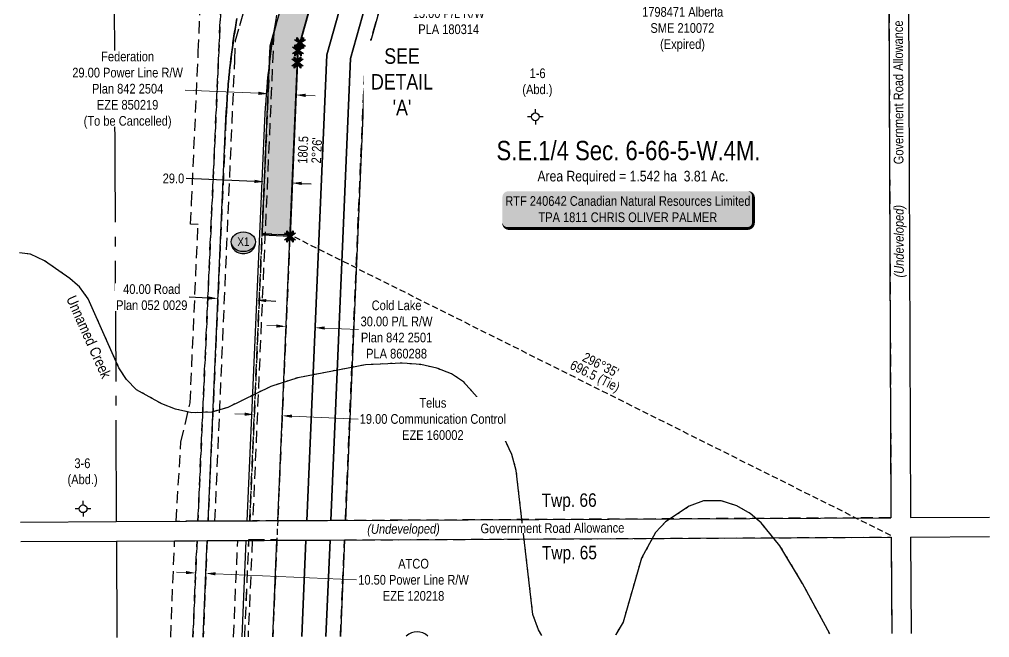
# Model space of a CAD drawing. Extents: x 516054 to 518684, y 6058562 to 6061257.
# Drawn here: x 516060 to 517065, y 6058562 to 6059202 of the extents above; entities that cross this region are included whole.
import ezdxf
from ezdxf.enums import TextEntityAlignment as Align

# ---------------------------------------------------------------- set-up
doc = ezdxf.new("R2010")
doc.units = 0
doc.header["$LTSCALE"] = 5
doc.header["$PDSIZE"] = 0.5
for name, pattern in [('foc-ACCESSROAD', [3.75, 2.5, -1.25]), ('foc-FLOWLINE', [3.75, 2.5, -1.25]), ('foc-QUARTERLINE', [33, 25, -3, 2, -3]), ('foc-TIELINE', [1.875, 1.25, -0.625]), ('foc-TRAV', [1.875, 1.25, -0.625]), ('foc-WHEELTRACKS', [2, 0.4, -1.6])]:
    doc.linetypes.add(name, pattern=pattern)
doc.layers.get('Defpoints').update_dxf_attribs({"color": 9})
for name, color, linetype in [('C-EZE', 13, 'foc-FLOWLINE'), ('C-SYMBOL', 7, 'Continuous'), ('D-TXT', 6, 'Continuous'), ('DETAIL-T', 7, 'Continuous'), ('F-AR', 190, 'foc-ACCESSROAD'), ('F-EZE', 190, 'foc-FLOWLINE'), ('F-RW', 190, 'Continuous'), ('F-VCE', 190, 'foc-FLOWLINE'), ('F-WS', 190, 'foc-ACCESSROAD'), ('F-WS-S', 190, 'Continuous'), ('L-BD', 7, 'Continuous'), ('L-BD1', 253, 'Continuous'), ('L-MON', 1, 'Continuous'), ('L-ROAD-T', 7, 'Continuous'), ('L-SEC', 7, 'Continuous'), ('L-SECQ', 8, 'foc-QUARTERLINE'), ('L-SYMBOL', 7, 'Continuous'), ('L-TIE', 7, 'foc-TIELINE'), ('L-TITLEDB', 4, 'Continuous'), ('L-TITLEDB-T', 4, 'Continuous'), ('P-CROSSINGS', 250, 'Continuous'), ('P-PROPOSED', 10, 'Continuous'), ('P-PROPOSED-H', 21, 'Continuous'), ('P-TRAV', 4, 'foc-TRAV'), ('P-TXT', 4, 'Continuous'), ('T-WATER-P3', 160, 'foc-WHEELTRACKS'), ('T-WATER-T', 170, 'Continuous')]:
    doc.layers.add(name, color=color, linetype=linetype)
for name, color, linetype, lineweight in [('C-EZE-T', 13, 'Continuous', 9), ('F-EZE-T', 190, 'Continuous', 9), ('F-RW-T', 190, 'Continuous', 9), ('F-WS-T', 190, 'Continuous', 9), ('T-TEXT', 48, 'Continuous', 18)]:
    doc.layers.add(name, color=color, linetype=linetype, lineweight=lineweight)
doc.styles.add('100L', font='ARIALN.TTF', dxfattribs={"height": 11})
doc.styles.add('175L', font='ARIALN.TTF', dxfattribs={"height": 20})
doc.styles.add('80', font='ARIALN.TTF', dxfattribs={"height": 10})
doc.styles.add('80CG', font='ARIALN.TTF', dxfattribs={"height": 10})
doc.styles.add('80L', font='ARIALN.TTF', dxfattribs={"height": 10})
doc.styles.add('80LS', font='ARIALNI.TTF', dxfattribs={"height": 10})
doc.styles.add('Crossing', font='ARIALN.TTF', dxfattribs={"height": 10})
doc.styles.add('foc-LtypeFont', font='ARIALN.TTF', dxfattribs={"height": 7.35})
doc.linetypes.add('foc-TOPO-flowdirection-NOLINE', pattern='A,0,[">",foc-LtypeFont,S=0.3,R=0,X=0,Y=-0.945],-20,[">",foc-LtypeFont,S=0.3,R=0,X=0,Y=-0.945],0', length=20)
doc.dimstyles.new('Compass 5 000', dxfattribs={"dimscale": 5, "dimtxt": 9, "dimasz": 2, "dimexe": 0.2, "dimexo": 0.0625, "dimgap": 0.5, "dimtad": 0, "dimtih": 1, "dimtoh": 1, "dimzin": 0, "dimdsep": 46, "dimtxsty": '80CG', "dimcen": 0.1, "dimse1": 1, "dimse2": 1, "dimclrd": 256, "dimclrt": 256, "dimaunit": 1, "dimadec": 4, "dimazin": 0, "dimtfac": 0.06, "dimtofl": 0, "dimtmove": 0, "dimatfit": 1, "dimfxl": 0.2, "dimtolj": 1, "dimtzin": 0, "dimlwd": -1, "dimarcsym": 0})

# ---------------------------------------------------------------- blocks, each defined once
blk = doc.blocks.new('*U367')
h = blk.add_hatch(color=255)
edge = h.paths.add_edge_path()
edge.add_line((-124, -20), (124, -20))
edge.add_arc((124, -14), 6, 270, 360)
edge.add_line((130, -14), (130, 12.5))
edge.add_arc((124, 12.5), 6, 0, 90)
edge.add_line((124, 18.5), (-124, 18.5))
edge.add_arc((-124, 12.5), 6, 90, 180)
edge.add_line((-130, 12.5), (-130, -14))
edge.add_arc((-124, -14), 6, 180, 270)
at = {"color": 44, "flags": 128}
blk.add_lwpolyline([(-124, -20, 3, 3, 0), (124, -20, 3, 3, 0.414214), (130, -14, 3, 3, 0), (130, 12.5, 3, 0, 0.414214), (124, 18.5, 0, 0, 0), (-124, 18.5, 0, 0, 0.414214), (-130, 12.5, 0, 0, 0), (-130, -14, 0, 3, 0.414214)], format="xyseb", close=True, dxfattribs=at)
at = {"color": 44, "style": '80'}
blk.add_attdef('ENTER_TEXT_001', (-36, -5), '', height=10, dxfattribs=at)
blk = doc.blocks.new('*D372')
at = {"layer": 'Defpoints', "color": 0, "transparency": 16777216}
for p in [(516242.5, 6058628.5), (516240.2, 6058575.2), (516250.8, 6058574.7)]:
    blk.add_point(p, dxfattribs=at)
at = {"layer": 'F-EZE-T', "transparency": 16777216}
for p, q in [((516232.5, 6058629), (516222.5, 6058629.4)), ((516263.1, 6058627.7), (516409, 6058621.4))]:
    blk.add_line(p, q, dxfattribs=at)
for points in [[(516232.6, 6058630.6), (516232.4, 6058627.3), (516242.5, 6058628.5)], [(516263.1, 6058629.3), (516263, 6058626), (516253.1, 6058628.1)]]:
    blk.add_solid(points, dxfattribs=at)
at = {"layer": 'F-EZE-T', "transparency": 16777216, "insert": (516468.2, 6058621.4), "char_height": 10, "attachment_point": 5, "style": '80CG'}
blk.add_mtext('\\A1;ATCO\\P10.50 Power Line R/W\\PEZE 120218 ', dxfattribs=at)
blk = doc.blocks.new('*D380')
at = {"layer": 'Defpoints', "color": 0, "transparency": 16777216}
for p in [(516332.2, 6058791.4), (516299.8, 6058711.8), (516328.7, 6058710.6)]:
    blk.add_point(p, dxfattribs=at)
at = {"layer": 'F-EZE-T', "transparency": 16777216}
for p, q in [((516293.2, 6058793.1), (516283.2, 6058793.5)), ((516342.2, 6058791), (516411, 6058788))]:
    blk.add_line(p, q, dxfattribs=at)
for points in [[(516293.3, 6058794.7), (516293.2, 6058791.4), (516303.2, 6058792.6)], [(516342.2, 6058792.6), (516342.1, 6058789.3), (516332.2, 6058791.4)]]:
    blk.add_solid(points, dxfattribs=at)
at = {"layer": 'F-EZE-T', "transparency": 16777216, "insert": (516488.2, 6058788), "char_height": 10, "attachment_point": 5, "style": '80CG', "bg_fill": 3, "box_fill_scale": 1.1, "bg_fill_color": 256, "bg_fill_true_color": 13158600, "bg_fill_transparency": 0}
blk.add_mtext('\\A1;Telus\\P19.00 Communication Control\\PEZE 160002', dxfattribs=at)
blk = doc.blocks.new('*D391')
at = {"layer": 'Defpoints', "color": 0, "transparency": 16777216}
for p in [(516433.6, 6059214.5), (516412.9, 6059196.1), (516427.3, 6059192)]:
    blk.add_point(p, dxfattribs=at)
at = {"layer": 'F-RW-T', "transparency": 16777216}
for p, q in [((516409.6, 6059221.3), (516399.9, 6059224)), ((516443.3, 6059211.8), (516455.6, 6059208.4)), ((516455.6, 6059208.4), (516465.6, 6059208.4))]:
    blk.add_line(p, q, dxfattribs=at)
for points in [[(516410, 6059222.9), (516409.1, 6059219.7), (516419.2, 6059218.6)], [(516443.7, 6059213.5), (516442.8, 6059210.2), (516433.6, 6059214.5)]]:
    blk.add_solid(points, dxfattribs=at)
at = {"layer": 'F-RW-T', "transparency": 16777216, "insert": (516504.6, 6059208.4), "char_height": 10, "attachment_point": 5, "style": '80CG'}
blk.add_mtext('\\A1;CNRL\\P15.00 P/L R/W\\PPLA 180314', dxfattribs=at)
blk = doc.blocks.new('*D392')
at = {"layer": 'Defpoints', "color": 0, "transparency": 16777216}
for p in [(516341.8, 6059016.6), (516371.8, 6059015.3), (516366.1, 6058882.6)]:
    blk.add_point(p, dxfattribs=at)
at = {"layer": 'F-RW-T', "transparency": 16777216}
for p, q in [((516326.1, 6058884.4), (516316.1, 6058884.8)), ((516376.1, 6058882.2), (516411.1, 6058880.7))]:
    blk.add_line(p, q, dxfattribs=at)
for points in [[(516326.2, 6058886), (516326, 6058882.7), (516336.1, 6058883.9)], [(516376.2, 6058883.9), (516376, 6058880.6), (516366.1, 6058882.6)]]:
    blk.add_solid(points, dxfattribs=at)
at = {"layer": 'F-RW-T', "transparency": 16777216, "insert": (516450.6, 6058880.7), "char_height": 10, "attachment_point": 5, "style": '80CG'}
blk.add_mtext('\\A1;Cold Lake\\P30.00 P/L R/W\\PPlan 842 2501\\PPLA 860288', dxfattribs=at)
blk = doc.blocks.new('*D371')
at = {"layer": 'Defpoints', "color": 0, "transparency": 16777216}
for p in [(516267.1, 6058946.5), (516307.1, 6058944.8), (516305.6, 6058911.1)]:
    blk.add_point(p, dxfattribs=at)
at = {"layer": 'L-TITLEDB-T', "transparency": 16777216}
for p, q in [((516255.7, 6058913.3), (516235.7, 6058914.2)), ((516315.6, 6058910.7), (516325.6, 6058910.2))]:
    blk.add_line(p, q, dxfattribs=at)
for points in [[(516255.7, 6058915), (516255.6, 6058911.7), (516265.6, 6058912.9)], [(516315.6, 6058912.3), (516315.5, 6058909), (516305.6, 6058911.1)]]:
    blk.add_solid(points, dxfattribs=at)
at = {"layer": 'L-TITLEDB-T', "transparency": 16777216, "insert": (516197, 6058914.2), "char_height": 10, "attachment_point": 5, "style": '80CG', "bg_fill": 3, "box_fill_scale": 1.1, "bg_fill_color": 256, "bg_fill_true_color": 13158600, "bg_fill_transparency": 0}
blk.add_mtext('\\A1;40.00 Road\\PPlan 052 0029', dxfattribs=at)
blk = doc.blocks.new('*D414')
at = {"layer": 'C-EZE-T', "transparency": 16777216}
for p, q in [((516307.5, 6059125.4), (516231.6, 6059128.7)), ((516356.4, 6059123.3), (516366.4, 6059122.9))]:
    blk.add_line(p, q, dxfattribs=at)
at = {"layer": 'C-EZE-T', "linetype": 'Continuous', "transparency": 16777216}
for points in [[(516307.6, 6059127.1), (516307.4, 6059123.7), (516317.5, 6059125)], [(516356.5, 6059125), (516356.3, 6059121.6), (516346.4, 6059123.7)]]:
    blk.add_solid(points, dxfattribs=at)
at = {"layer": 'Defpoints', "color": 0, "linetype": 'Continuous', "transparency": 16777216}
for p in [(516317.5, 6059125), (516317, 6059112.3), (516345.9, 6059111)]:
    blk.add_point(p, dxfattribs=at)
at = {"layer": 'C-EZE-T', "linetype": 'Continuous', "transparency": 16777216, "insert": (516172, 6059128.7), "char_height": 10, "attachment_point": 5, "style": '80CG', "bg_fill": 3, "box_fill_scale": 1.1, "bg_fill_color": 256, "bg_fill_true_color": 13158600, "bg_fill_transparency": 0}
blk.add_mtext('\\A1;Federation\\P29.00 Power Line R/W\\PPlan 842 2504\\PEZE 850219\\P(To be Cancelled)', dxfattribs=at)
blk = doc.blocks.new('*D415')
at = {"layer": 'Defpoints', "color": 0, "linetype": 'Continuous', "transparency": 16777216}
for p in [(516316.1, 6059096.7), (516345, 6059095.5), (516313.4, 6059033.8)]:
    blk.add_point(p, dxfattribs=at)
at = {"layer": 'P-TXT', "transparency": 16777216}
for p, q in [((516303.4, 6059034.2), (516232.7, 6059037.2)), ((516352.3, 6059032.1), (516362.3, 6059031.7))]:
    blk.add_line(p, q, dxfattribs=at)
at = {"layer": 'P-TXT', "linetype": 'Continuous', "transparency": 16777216}
for points in [[(516303.5, 6059035.9), (516303.3, 6059032.5), (516313.4, 6059033.8)], [(516352.4, 6059033.8), (516352.3, 6059030.4), (516342.4, 6059032.5)]]:
    blk.add_solid(points, dxfattribs=at)
at = {"layer": 'P-TXT', "linetype": 'Continuous', "transparency": 16777216, "insert": (516219.5, 6059037.2), "char_height": 10, "attachment_point": 5, "style": '80CG'}
blk.add_mtext('\\A1;29.0', dxfattribs=at)
blk = doc.blocks.new('xing2')
h = blk.add_hatch(color=50)
h.dxf.hatch_style = 1
edge = h.paths.add_edge_path()
edge.add_ellipse((0, 0), major_axis=(-12.5, 0), ratio=0.816297, start_angle=0, end_angle=360)
h = blk.add_hatch(color=250)
h.dxf.hatch_style = 1
edge = h.paths.add_edge_path()
edge.add_ellipse((0, -2), major_axis=(-12.5, 0), ratio=0.816297, start_angle=0, end_angle=180)
edge.add_line((12.5, -2), (12.5, 0))
edge.add_ellipse((0, 0), major_axis=(-12.5, 0), ratio=0.816297, start_angle=0, end_angle=180, ccw=False)
edge.add_line((-12.5, 0), (-12.5, -2))
at = {"color": 250}
blk.add_ellipse((0, 0), major_axis=(-12.5, 0), ratio=0.816297, dxfattribs=at)
blk.add_ellipse((0, -2), major_axis=(-12.5, 0), ratio=0.816297, start_param=0, end_param=3.141593, dxfattribs=at)
at = {"color": 250, "style": 'Crossing'}
blk.add_attdef('CROSSING', text='', height=9, dxfattribs=at).set_placement((0.1, 0), align=Align.MIDDLE_CENTER)
at = {"color": 250, "style": 'Crossing', "flags": 1}
for tag, p in [('OWNER', (0.1, -12.5)), ('DESCRIPTION', (0.1, -25.8)), ('LOCATION', (0.1, -39.3)), ('DWG_REF', (0.1, -52.8))]:
    blk.add_attdef(tag, text='', height=9, dxfattribs=at).set_placement(p, align=Align.MIDDLE_CENTER)
blk = doc.blocks.new('Gabd')
for p, q in [((-0.81, 0), (-1.62, 0)), ((0, 0.81), (0, 1.62)), ((1.62, 0), (0.81, 0)), ((0, -0.81), (0, -1.62))]:
    blk.add_line(p, q)
blk.add_circle((0, 0), 0.8)
blk = doc.blocks.new('TEMP')
h = blk.add_hatch(color=255)
h.dxf.hatch_style = 1
h.paths.add_polyline_path([(-1.15, -0.67), (-0.67, -0.67), (-0.67, -1.15), (0, -0.25), (0.67, -1.15), (0.67, -0.67), (1.15, -0.67), (0.25, 0), (1.15, 0.67), (0.67, 0.67), (0.67, 1.15), (0, 0.25), (-0.67, 1.15), (-0.67, 0.67), (-1.15, 0.67), (-0.25, 0)])
h.paths.add_polyline_path([(0.57, 0.85), (0.57, 0.57), (0.85, 0.57), (0.08, 0), (0.85, -0.57), (0.57, -0.57), (0.57, -0.85), (0, -0.08), (-0.57, -0.85), (-0.57, -0.57), (-0.85, -0.57), (-0.08, 0), (-0.85, 0.57), (-0.57, 0.57), (-0.57, 0.85), (0, 0.08)], flags=16)
h = blk.add_hatch(color=1)
h.dxf.hatch_style = 1
h.paths.add_polyline_path([(-0.07, -0.01), (-0.08, 0), (-0.85, -0.57), (-0.57, -0.57), (-0.57, -0.85), (0.07, 0.01), (0.08, 0), (0.85, 0.57), (0.57, 0.57), (0.57, 0.85)])
h = blk.add_hatch(color=1)
h.dxf.hatch_style = 1
h.paths.add_polyline_path([(-0.08, 0), (-0.85, 0.57), (-0.57, 0.57), (-0.57, 0.85), (0, 0.08), (0.57, 0.85), (0.57, 0.57), (0.85, 0.57), (0.08, 0), (0.85, -0.57), (0.57, -0.57), (0.57, -0.85), (0, -0.08), (-0.57, -0.85), (-0.57, -0.57), (-0.85, -0.57)])
at = {"color": 1}
for p, q in [((-0.08, 0), (0.08, 0)), ((0, 0.08), (0, -0.08))]:
    blk.add_line(p, q, dxfattribs=at)
at = {"color": 255, "flags": 128}
blk.add_lwpolyline([(-0.25, 0), (-1.15, 0.67), (-0.67, 0.67), (-0.67, 1.15), (0, 0.25), (0.67, 1.15), (0.67, 0.67), (1.15, 0.67), (0.25, 0), (1.15, -0.67), (0.67, -0.67), (0.67, -1.15), (0, -0.25), (-0.67, -1.15), (-0.67, -0.67), (-1.15, -0.67)], close=True, dxfattribs=at)
at = {"color": 1, "flags": 128}
blk.add_lwpolyline([(-0.08, 0), (-0.85, 0.57), (-0.57, 0.57), (-0.57, 0.85), (0, 0.08), (0.57, 0.85), (0.57, 0.57), (0.85, 0.57), (0.08, 0), (0.85, -0.57), (0.57, -0.57), (0.57, -0.85), (0, -0.08), (-0.57, -0.85), (-0.57, -0.57), (-0.85, -0.57)], close=True, dxfattribs=at)

msp = doc.modelspace()

# ---------------------------------------------------------------- hatches: boundary and pattern name
at = {"layer": 'P-PROPOSED-H', "linetype": 'Continuous'}
h = msp.add_hatch(color=256, dxfattribs=at)
h.dxf.hatch_style = 1
h.paths.add_polyline_path([(516340.305, 6058977.111), (516311.346, 6058978.348), (516319.045, 6059158.594), (516319.722, 6059174.434), (516322.783, 6059185.371), (516372.922, 6059364.514), (516376.97, 6059378.977), (516380.748, 6059386.85), (516381.824, 6059389.094), (516408.685, 6059445.072), (516466.989, 6059566.581), (516483.702, 6059601.413), (516505.15, 6059798.488), (516484.878, 6059883.301), (516467.369, 6059956.55), (516445.138, 6060049.555), (516480.754, 6060102.429), (516480.655, 6060117.492), (516520.634, 6060117.755), (516520.815, 6060090.34), (516515.878, 6060083.012), (516478.243, 6060027.139), (516493.616, 6059962.823), (516511.125, 6059889.575), (516531.67, 6059803.62), (516545.016, 6059804.51), (516521.32, 6059586.772), (516493.122, 6059554.041), (516434.818, 6059432.533), (516407.957, 6059376.554), (516406.881, 6059374.311), (516404.2, 6059368.724), (516400.835, 6059356.702), (516350.696, 6059177.559), (516348.538, 6059169.849), (516348.004, 6059157.357)])

# ---------------------------------------------------------------- linework, layer by layer
at = {"layer": 'C-EZE'}
msp.add_lwpolyline([(516404.331, 6059368.899), (516348.449, 6059169.941), (516340.112, 6058978.751), (516314.417, 6058979.828), (516311.277, 6058979.963), (516318.93, 6059158.131), (516319.633, 6059174.519), (516322.825, 6059185.881), (516323.434, 6059188.053), (516366.55, 6059341.575)], dxfattribs=at)
at = {"layer": 'Defpoints'}
msp.add_arc((516471.911, 6058550.79), 16.683, 48.212361, 132.37293, dxfattribs=at)
at = {"layer": 'F-AR'}
msp.add_lwpolyline([(516366.55, 6059341.575), (516323.434, 6059188.053), (516322.825, 6059185.881), (516319.633, 6059174.519), (516318.93, 6059158.131), (516298.494, 6058682.369), (516295.337, 6058682.353), (516286.524, 6058682.309), (516262.472, 6058682.191), (516282.982, 6059159.674), (516283.865, 6059180.231), (516288.184, 6059195.61), (516338.291, 6059374.031)], dxfattribs=at)
at = {"layer": 'F-EZE'}
for points in [[(516285.15, 6059202.909), (516284.474, 6059198.846), (516284.012, 6059196.028), (516283.321, 6059191.768), (516282.903, 6059189.152), (516282.2, 6059184.691), (516281.825, 6059182.279), (516281.186, 6059177.588), (516280.887, 6059175.361), (516280.241, 6059170.47), (516279.979, 6059168.449), (516279.328, 6059163.357), (516279.1, 6059161.538), (516278.447, 6059156.248), (516278.251, 6059154.631), (516277.687, 6059149.111), (516277.545, 6059147.689), (516276.985, 6059141.966), (516276.867, 6059140.75), (516276.313, 6059134.827), (516276.219, 6059133.813), (516275.673, 6059127.691), (516275.601, 6059126.879), (516275.167, 6059120.531), (516275.126, 6059119.919), (516274.686, 6059113.054), (516274.267, 6059106.061), (516273.877, 6059099.054), (516255.303, 6058682.155), (516244.795, 6058682.103), (516271.794, 6059287.979)], [(516293.406, 6058562.261), (516297.729, 6058663.297), (516301.2, 6058663.315), (516326.596, 6058663.387), (516322.361, 6058562.409)], [(516239.642, 6058561.987), (516243.9, 6058661.991), (516254.405, 6058662.043), (516250.28, 6058562.041)], [(516281.747, 6058562.202), (516286.103, 6058662.2), (516294.433, 6058662.241), (516297.641, 6058662.257), (516301.113, 6058662.274), (516296.756, 6058562.278)], [(516293.363, 6058562.261), (516297.642, 6058662.256), (516301.113, 6058662.274), (516326.66, 6058662.4), (516322.356, 6058562.409)]]:
    msp.add_lwpolyline(points, dxfattribs=at)
for points in [[(516301.534, 6058682.383), (516298.494, 6058682.369), (516318.93, 6059158.131), (516319.633, 6059174.519), (516322.825, 6059185.881), (516323.434, 6059188.053), (516301.534, 6058682.383)], [(516301.534, 6058682.383), (516298.494, 6058682.368), (516311.277, 6058979.963), (516314.417, 6058979.83), (516340.211, 6058978.757), (516327.513, 6058682.512), (516301.534, 6058682.383)]]:
    msp.add_lwpolyline(points, close=True, dxfattribs=at)
at = {"layer": 'F-RW'}
for points in [[(516382.549, 6058682.785), (516357.521, 6058682.661), (516378.236, 6059165.189), (516432.483, 6059358.294), (516434.122, 6059361.702), (516450.59, 6059395.936), (516495.345, 6059489.153), (516518.819, 6059537.86), (516544.475, 6059567.747), (516856.212, 6059931.132), (516944.38, 6059993.293), (516957.869, 6060002.803), (516957.902, 6059993.334), (516958.019, 6059960.086), (516845.259, 6059880.596), (516539.457, 6059524.28), (516522.701, 6059489.34), (516455.698, 6059349.657), (516403.011, 6059161.43), (516382.549, 6058682.785)], [(516397.559, 6058682.859), (516382.549, 6058682.785), (516403.011, 6059161.43), (516455.698, 6059349.657), (516522.701, 6059489.34), (516539.457, 6059524.281), (516845.259, 6059880.597), (516958.019, 6059960.086), (516958.083, 6059941.788), (516855.421, 6059869.418), (516552.12, 6059516.016), (516539.383, 6059489.454), (516469.782, 6059344.354), (516417.915, 6059159.058), (516397.559, 6058682.859)]]:
    msp.add_lwpolyline(points, close=True, dxfattribs=at)
for points in [[(516432.483, 6059358.294), (516378.236, 6059165.189), (516357.521, 6058682.661), (516357.521, 6058682.661), (516327.513, 6058682.512), (516348.449, 6059169.941), (516404.331, 6059368.899)], [(516322.362, 6058562.409), (516326.66, 6058662.4), (516356.68, 6058662.549), (516352.401, 6058562.563)], [(516352.401, 6058562.563), (516356.68, 6058662.549), (516381.695, 6058662.673), (516377.417, 6058562.69)], [(516377.417, 6058562.69), (516381.695, 6058662.673), (516396.704, 6058662.747), (516392.426, 6058562.767)]]:
    msp.add_lwpolyline(points, dxfattribs=at)
at = {"layer": 'F-VCE'}
for points in [[(516271.794, 6059287.979), (516244.794, 6058682.103), (516222.233, 6058681.992), (516227.297, 6058764.212), (516236.783, 6058804.735), (516244.986, 6058989.484), (516237.304, 6058989.788), (516238.267, 6059011.714), (516244.127, 6059143.536), (516245.248, 6059168.806), (516251.125, 6059301.25)], [(516216.616, 6058561.869), (516220.691, 6058661.876), (516229.393, 6058661.919), (516243.9, 6058661.991), (516239.642, 6058561.987)]]:
    msp.add_lwpolyline(points, dxfattribs=at)
at = {"layer": 'F-WS'}
msp.add_lwpolyline([(516962.784, 6058685.701), (516397.559, 6058682.859), (516404.048, 6058834.662), (516417.915, 6059159.058), (516420.925, 6059169.811), (516469.782, 6059344.354), (516539.383, 6059489.454), (516552.12, 6059516.016), (516855.421, 6059869.418), (516959.436, 6059554.055), (516959.651, 6059492.346), (516962.784, 6058685.701)], close=True, dxfattribs=at)
msp.add_lwpolyline([(516392.426, 6058562.767), (516394.754, 6058617.181), (516396.704, 6058662.747), (516962.862, 6058665.594), (516963.62, 6058565.685)], dxfattribs=at)
at = {"layer": 'L-SEC'}
for p, q in [((516959.652, 6059492.345), (516962.784, 6058685.711)), ((516979.768, 6059492.424), (516982.901, 6058685.831)), ((516160.238, 6058681.696), (516962.762, 6058685.711)), ((516962.742, 6058685.711), (516962.784, 6058685.711)), ((516982.901, 6058685.831), (517064.82, 6058686.32)), ((516061.186, 6058681.194), (516160.236, 6058681.696)), ((516160.339, 6058661.58), (516962.862, 6058665.594)), ((516962.862, 6058665.594), (516963.62, 6058565.685)), ((516982.978, 6058665.747), (516983.737, 6058565.787)), ((516982.979, 6058665.714), (517064.92, 6058666.203)), ((516982.979, 6058665.714), (516982.979, 6058665.672)), ((516061.278, 6058661.077), (516160.339, 6058661.58))]:
    msp.add_line(p, q, dxfattribs=at)
at = {"layer": 'L-SECQ'}
for p, q in [((516157.178, 6059446.858), (516160.238, 6058681.696)), ((516160.339, 6058661.58), (516160.915, 6058561.585))]:
    msp.add_line(p, q, dxfattribs=at)
at = {"layer": 'L-TITLEDB'}
for points in [[(516326.317, 6059206.221), (516325.094, 6059199.451), (516323.451, 6059189.721), (516322.825, 6059185.881), (516321.967, 6059180.342), (516321.149, 6059174.798), (516320.37, 6059169.247), (516319.63, 6059163.691), (516318.93, 6059158.131), (516318.134, 6059151.391), (516317.396, 6059144.645), (516316.715, 6059137.893), (516316.092, 6059131.134), (516315.526, 6059124.372), (516315.019, 6059117.604), (516314.569, 6059110.832), (516314.177, 6059104.057), (516313.842, 6059097.279), (516295.337, 6058682.353), (516286.524, 6058682.309), (516262.472, 6058682.191), (516255.302, 6058682.156), (516273.877, 6059099.054), (516274.224, 6059106.069), (516274.629, 6059113.065), (516275.084, 6059119.927), (516275.128, 6059120.538), (516275.602, 6059126.879), (516275.668, 6059127.692), (516276.178, 6059133.825), (516276.269, 6059134.84), (516276.812, 6059140.766), (516276.931, 6059141.982), (516277.504, 6059147.701), (516277.652, 6059149.121), (516278.253, 6059154.63), (516278.437, 6059156.252), (516279.06, 6059161.553), (516279.282, 6059163.375), (516279.925, 6059168.47), (516280.189, 6059170.491), (516280.847, 6059175.377), (516281.156, 6059177.599), (516281.827, 6059182.278), (516282.185, 6059184.699), (516282.864, 6059189.171), (516283.274, 6059191.79), (516283.96, 6059196.054), (516284.424, 6059198.87), (516285.111, 6059202.927)], [(516250.28, 6058562.041), (516254.405, 6058662.043), (516286.103, 6058662.2), (516294.433, 6058662.241), (516290.31, 6058562.246)]]:
    msp.add_lwpolyline(points, dxfattribs=at)
at = {"layer": 'P-TRAV'}
msp.add_line((516327.456, 6058683.548), (516326.596, 6058663.387), dxfattribs=at)
at = {"layer": 'T-WATER-P3', "flags": 128}
for points in [[(516120.153, 6058926.628), (516112.153, 6058933.595), (516086, 6058951.909), (516071.464, 6058958.629), (516062.734, 6058959.785), (516059.906, 6058960.16)], [(516601.226, 6058563.834), (516597.561, 6058569.539), (516591.878, 6058585.447), (516574.616, 6058734.838), (516570.072, 6058751.353), (516556.862, 6058779.134), (516539.938, 6058804.119), (516520.019, 6058826.627), (516507.461, 6058834.799), (516492.449, 6058840.667), (516475.765, 6058844.367), (516456.746, 6058845.945), (516418.554, 6058844.285), (516348.486, 6058830.84), (516320.203, 6058821.602), (516275.687, 6058800.057), (516259.351, 6058795.215), (516238.421, 6058794.376), (516221.614, 6058798.25), (516207.448, 6058803.646), (516181.317, 6058818.235), (516170.791, 6058828.889), (516162.961, 6058841.175), (516131.219, 6058912.464), (516122.246, 6058924.803), (516120.153, 6058926.628)], [(516899.475, 6058565.357), (516871.191, 6058617.688), (516847.751, 6058656.6), (516828.368, 6058680.311), (516817.003, 6058690.168), (516803.122, 6058698.091), (516786.909, 6058703.359), (516768.503, 6058703.257), (516753.735, 6058697.582), (516729.281, 6058681.379), (516718.995, 6058670.556), (516704.286, 6058643.763), (516685.286, 6058577.731), (516677.718, 6058564.692), (516677.226, 6058564.222)]]:
    msp.add_lwpolyline(points, dxfattribs=at)
at = {"layer": 'T-WATER-P3', "linetype": 'foc-TOPO-flowdirection-NOLINE', "flags": 128}
for points in [[(516120.153, 6058926.628), (516112.153, 6058933.595), (516086, 6058951.909), (516071.464, 6058958.629), (516062.734, 6058959.785), (516059.906, 6058960.16)], [(516601.226, 6058563.834), (516597.561, 6058569.539), (516591.878, 6058585.447), (516574.616, 6058734.838), (516570.072, 6058751.353), (516556.862, 6058779.134), (516539.938, 6058804.119), (516520.019, 6058826.627), (516507.461, 6058834.799), (516492.449, 6058840.667), (516475.765, 6058844.367), (516456.746, 6058845.945), (516418.554, 6058844.285), (516348.486, 6058830.84), (516320.203, 6058821.602), (516275.687, 6058800.057), (516259.351, 6058795.215), (516238.421, 6058794.376), (516221.614, 6058798.25), (516207.448, 6058803.646), (516181.317, 6058818.235), (516170.791, 6058828.889), (516162.961, 6058841.175), (516131.219, 6058912.464), (516122.246, 6058924.803), (516120.153, 6058926.628)], [(516899.475, 6058565.357), (516871.191, 6058617.688), (516847.751, 6058656.6), (516828.368, 6058680.311), (516817.003, 6058690.168), (516803.122, 6058698.091), (516786.909, 6058703.359), (516768.503, 6058703.257), (516753.735, 6058697.582), (516729.281, 6058681.379), (516718.995, 6058670.556), (516704.286, 6058643.763), (516685.286, 6058577.731), (516677.718, 6058564.692), (516677.226, 6058564.222)]]:
    msp.add_lwpolyline(points, dxfattribs=at)

# ---------------------------------------------------------------- block references
ref = msp.add_blockref('*U367', (516690.255, 6059005.45))
ref.add_attrib('ENTER_TEXT_001', 'RTF 240642 Canadian Natural Resources Limited', (516563.202, 6059008.869), dxfattribs={"color": 44, "height": 10, "style": '80'})
ref.add_attrib('ENTER_TEXT_002', 'TPA 1811 CHRIS OLIVER PALMER', (516597.564, 6058992.025), dxfattribs={"color": 44, "height": 10, "style": '80'})
at = {"layer": 'F-WS-S', "linetype": 'Continuous', "xscale": 4.997504999999997, "yscale": 4.997504999999997, "zscale": 4.997504999999997}
for p in [(516594.397, 6059101.068), (516125.921, 6058695.005)]:
    msp.add_blockref('Gabd', p, dxfattribs=at)
at = {"layer": 'L-MON', "linetype": 'Continuous', "xscale": 4.997505, "yscale": 4.997505, "zscale": 4.997505}
msp.add_blockref('TEMP', (516340.305, 6058977.111), dxfattribs=at)
at = {"layer": 'P-CROSSINGS', "color": 6, "linetype": 'Continuous', "xscale": 0.999501, "yscale": 0.999501, "zscale": 0.999501}
msp.add_blockref('xing2', (516291.881, 6058971.655), dxfattribs=at).add_auto_attribs({'CROSSING': 'X1'})

# ---------------------------------------------------------------- texts
at = {"layer": 'C-SYMBOL', "color": 3, "style": '175L'}
msp.add_text('S.E.1/4 Sec. 6-66-5-W.4M.', height=19.98021, dxfattribs=at).set_placement((516690.844, 6059050.137), align=Align.BOTTOM_CENTER)
at = {"layer": 'D-TXT', "color": 3, "char_height": 13.9861, "attachment_point": 1, "rotation": 0.289861, "style": '80L'}
for s, insert in [('Twp. 66', (516600.838, 6058710.772)), ('Twp. 65', (516601.113, 6058656.432))]:
    msp.add_mtext_dynamic_manual_height_columns(s, width=101.34522, gutter_width=47.476, heights=[0], dxfattribs=dict(at, insert=insert))
at = {"layer": 'F-WS-T', "char_height": 9.99505, "attachment_point": 1, "style": '80L'}
for s, width, insert in [('\\pi4.25485;1798471 Alberta\\P\\pi12.86927;SME 210072\\P\\pi22.87796;(Expired)', 90.81546, (516700.723, 6059214.736)), ('\\pi7.9042;1-6\\P\\pi0.39428;(Abd.)', 30.58281, (516580.511, 6059151.191)), ('\\pi7.51899;3-6\\P\\pi0.39428;(Abd.)', 30.58281, (516109.368, 6058747.193))]:
    msp.add_mtext_dynamic_manual_height_columns(s, width=width, gutter_width=49.975, heights=[0], dxfattribs=dict(at, insert=insert))
at = {"layer": 'L-BD', "linetype": 'Continuous', "style": '80L'}
for s, height, p in [("296°35'", 9.995, (516662.118, 6058844.232)), ('696.5 (Tie)', 9.99501, (516655.744, 6058831.495))]:
    msp.add_text(s, height=height, rotation=333.4186, dxfattribs=at).set_placement(p, align=Align.MIDDLE)
at = {"layer": 'L-ROAD-T', "style": '80L'}
msp.add_text('Government Road Allowance', height=10, rotation=90.200029, dxfattribs=at).set_placement((516970.412, 6059126.39), align=Align.MIDDLE_CENTER)
at = {"layer": 'L-SYMBOL', "color": 5, "style": '100L'}
msp.add_text('Area Required = 1.542 ha  3.81 Ac.', height=10.98912, dxfattribs=at).set_placement((516695.406, 6059030.851), align=Align.BOTTOM_CENTER)
at = {"layer": 'T-TEXT', "style": '80LS'}
for rotation, p in [(90.200029, (516970.95, 6058972.204)), (0.286604, (516457.809, 6058674.22))]:
    msp.add_text('(Undeveloped)', height=10, rotation=rotation, dxfattribs=at).set_placement(p, align=Align.MIDDLE_CENTER)

# ---------------------------------------------------------------- dimensions: what is measured, and where the dimension line sits
at = {"layer": 'F-EZE-T'}
dim = msp.add_linear_dim(base=(516242.475, 6058628.537), p1=(516250.796, 6058574.736), p2=(516240.204, 6058575.187), angle=177.561969, text='ATCO\\P10.50 Power Line R/W\\PEZE 120218 ', dimstyle='Compass 5 000', dxfattribs=at)
dim.commit()
dim.dimension.update_dxf_attribs({"geometry": '*D372', "text_midpoint": (516468.154, 6058621.447), "dimtype": 161})

# ---------------------------------------------------------------- next in the draw order: texts
at = {"layer": 'DETAIL-T', "color": 3, "insert": (516456.229, 6059137.332), "char_height": 15.992, "width": 63.60437, "attachment_point": 5, "style": '80CG', "bg_fill": 2}
msp.add_mtext("SEE\\PDETAIL\\P'A'", dxfattribs=at)
at = {"layer": 'L-ROAD-T', "insert": (516612.038, 6058679.992), "char_height": 10, "width": 149.85315, "attachment_point": 2, "rotation": 0.286604, "style": '80L', "bg_fill": 3, "box_fill_scale": 1, "bg_fill_color": 256, "bg_fill_transparency": 0}
msp.add_mtext('Government Road Allowance', dxfattribs=at)

# ---------------------------------------------------------------- next in the draw order: dimensions: what is measured, and where the dimension line sits
at = {"layer": 'C-EZE-T', "linetype": 'Continuous'}
dim = msp.add_linear_dim(base=(516317.505, 6059124.959), p1=(516345.879, 6059111.01), p2=(516316.959, 6059112.252), angle=177.540463, text='Federation\\P29.00 Power Line R/W\\PPlan 842 2504\\PEZE 850219\\P(To be Cancelled)', dimstyle='Compass 5 000', override={"dimtfill": 1}, dxfattribs=at)
dim.commit()
dim.dimension.update_dxf_attribs({"geometry": '*D414', "text_midpoint": (516171.959, 6059128.651), "dimtype": 161})

# ---------------------------------------------------------------- next in the draw order: linework, layer by layer
at = {"layer": 'L-TIE'}
msp.add_line((516962.78, 6058667.25), (516340.211, 6058978.757), dxfattribs=at)
at = {"layer": 'P-PROPOSED', "flags": 128}
msp.add_lwpolyline([(516400.835, 6059356.702), (516350.696, 6059177.559), (516348.538, 6059169.849), (516348.004, 6059157.357), (516340.305, 6058977.111), (516311.346, 6058978.348), (516319.045, 6059158.594), (516319.722, 6059174.434), (516322.783, 6059185.371), (516372.922, 6059364.514)], dxfattribs=at)

# ---------------------------------------------------------------- next in the draw order: block references
at = {"layer": 'L-MON', "linetype": 'Continuous', "xscale": 4.997505, "yscale": 4.997505, "zscale": 4.997505}
for p in [(516350.696, 6059177.559), (516348.538, 6059169.849), (516348.004, 6059157.357)]:
    msp.add_blockref('TEMP', p, dxfattribs=at)

# ---------------------------------------------------------------- next in the draw order: texts
at = {"layer": 'L-BD1', "linetype": 'Continuous', "style": '80L'}
for s, p in [('180.5', (516353.642, 6059066.829)), ("2°26'", (516367.871, 6059066.221))]:
    msp.add_text(s, height=9.995, rotation=87.5542, dxfattribs=at).set_placement(p, align=Align.MIDDLE)

# ---------------------------------------------------------------- next in the draw order: dimensions: what is measured, and where the dimension line sits
at = {"layer": 'F-RW-T'}
dim = msp.add_linear_dim(base=(516433.628, 6059214.542), p1=(516412.892, 6059196.056), p2=(516427.323, 6059192.016), angle=344.362397, text='CNRL\\P15.00 P/L R/W\\PPLA 180314', dimstyle='Compass 5 000', dxfattribs=at)
dim.commit()
dim.dimension.update_dxf_attribs({"geometry": '*D391', "text_midpoint": (516504.644, 6059208.404), "dimtype": 161})
at = {"layer": 'P-TXT', "linetype": 'Continuous'}
dim = msp.add_linear_dim(base=(516313.398, 6059033.761), p1=(516345.045, 6059095.453), p2=(516316.086, 6059096.69), angle=177.5542, text='29.0', dimstyle='Compass 5 000', dxfattribs=at)
dim.commit()
dim.dimension.update_dxf_attribs({"geometry": '*D415', "text_midpoint": (516219.506, 6059037.207), "dimtype": 161})

# ---------------------------------------------------------------- next in the draw order: dimensions: what is measured, and where the dimension line sits
at = {"layer": 'F-EZE-T'}
dim = msp.add_linear_dim(base=(516332.179, 6058791.382), p1=(516299.758, 6058711.8), p2=(516328.715, 6058710.559), angle=357.545569, text='Telus\\P19.00 Communication Control\\PEZE 160002', dimstyle='Compass 5 000', override={"dimtfill": 1}, dxfattribs=at)
dim.commit()
dim.dimension.update_dxf_attribs({"geometry": '*D380', "text_midpoint": (516488.238, 6058788.003), "dimtype": 161})

# ---------------------------------------------------------------- next in the draw order: dimensions: what is measured, and where the dimension line sits
at = {"layer": 'F-RW-T'}
dim = msp.add_linear_dim(base=(516366.12, 6058882.644), p1=(516341.79, 6059016.569), p2=(516371.813, 6059015.28), angle=357.541901, text='Cold Lake\\P30.00 P/L R/W\\PPlan 842 2501\\PPLA 860288', dimstyle='Compass 5 000', dxfattribs=at)
dim.commit()
dim.dimension.update_dxf_attribs({"geometry": '*D392', "text_midpoint": (516450.59, 6058880.713), "dimtype": 161})

# ---------------------------------------------------------------- next in the draw order: dimensions: what is measured, and where the dimension line sits
at = {"layer": 'L-TITLEDB-T'}
dim = msp.add_linear_dim(base=(516305.585, 6058911.115), p1=(516267.148, 6058946.547), p2=(516307.086, 6058944.766), angle=357.446298, text='40.00 Road\\PPlan 052 0029', dimstyle='Compass 5 000', override={"dimtfill": 1}, dxfattribs=at)
dim.commit()
dim.dimension.update_dxf_attribs({"geometry": '*D371', "text_midpoint": (516196.962, 6058914.231), "dimtype": 161})

# ---------------------------------------------------------------- next in the draw order: texts
at = {"layer": 'T-WATER-T', "insert": (516136.9, 6058875.31), "char_height": 11, "width": 91.80918, "attachment_point": 2, "rotation": 294.001318, "style": '100L'}
msp.add_mtext('Unnamed Creek', dxfattribs=at)

doc.saveas('drawing.dxf')
